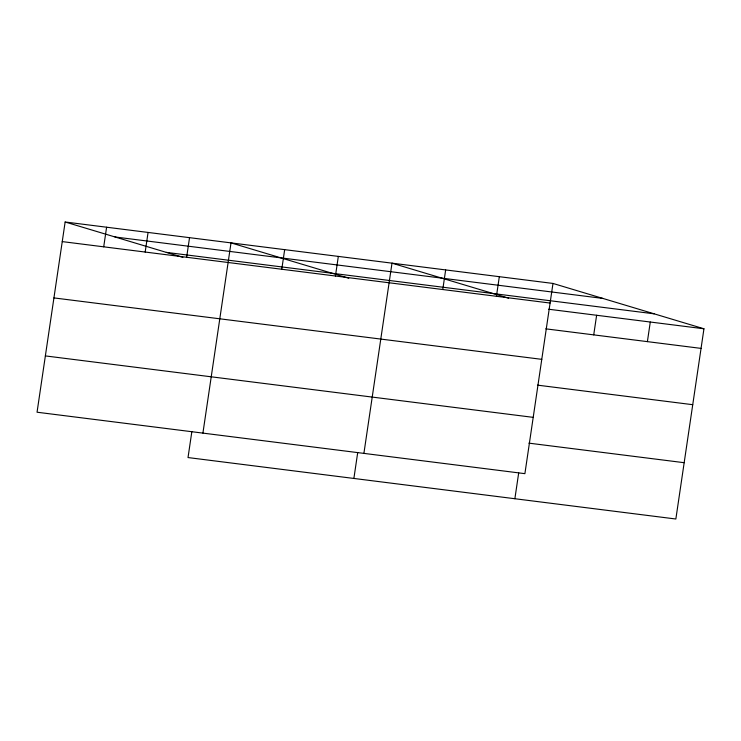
<?xml version="1.0" encoding="UTF-8"?>
<svg xmlns="http://www.w3.org/2000/svg" width="741" height="741" viewBox="0 0 741 741"><rect width="100%" height="100%" fill="white"/><g stroke="black" fill="none" stroke-linecap="round" stroke-linejoin="round"><path stroke-width="1.11" d="M65.143 221.994L37.05 412.218L524.897 473.666L552.981 283.442L65.143 221.994L182.897 257.359M103.712 246.827L106.602 227.218M145.18 252.051L148.07 232.442M186.639 257.275L189.539 237.666M191.845 431.66L188.019 457.558L675.857 519.006L703.95 328.782L552.981 283.442M202.914 433.105L231.007 242.891L348.761 278.255M281.775 269.252L284.664 249.652M335.432 276.013L338.331 256.405M353.883 478.445L357.708 452.547M363.905 453.381L391.998 263.166L508.641 298.197M442.766 289.536L445.656 269.928M496.424 296.289L499.323 276.68M514.875 498.73L518.7 472.823M593.726 334.876L596.625 315.268M647.393 341.629L650.283 322.029M114.957 236.963L602.803 298.41M166.29 252.375L654.127 313.823M62.244 241.603L550.091 303.05M548.673 309.229L703.95 328.782M545.774 328.837L701.051 348.39M53.926 297.91L541.773 359.348M537.466 385.135L692.742 404.697M45.368 355.912L533.205 417.359M528.898 443.146L684.175 462.699"/></g></svg>
